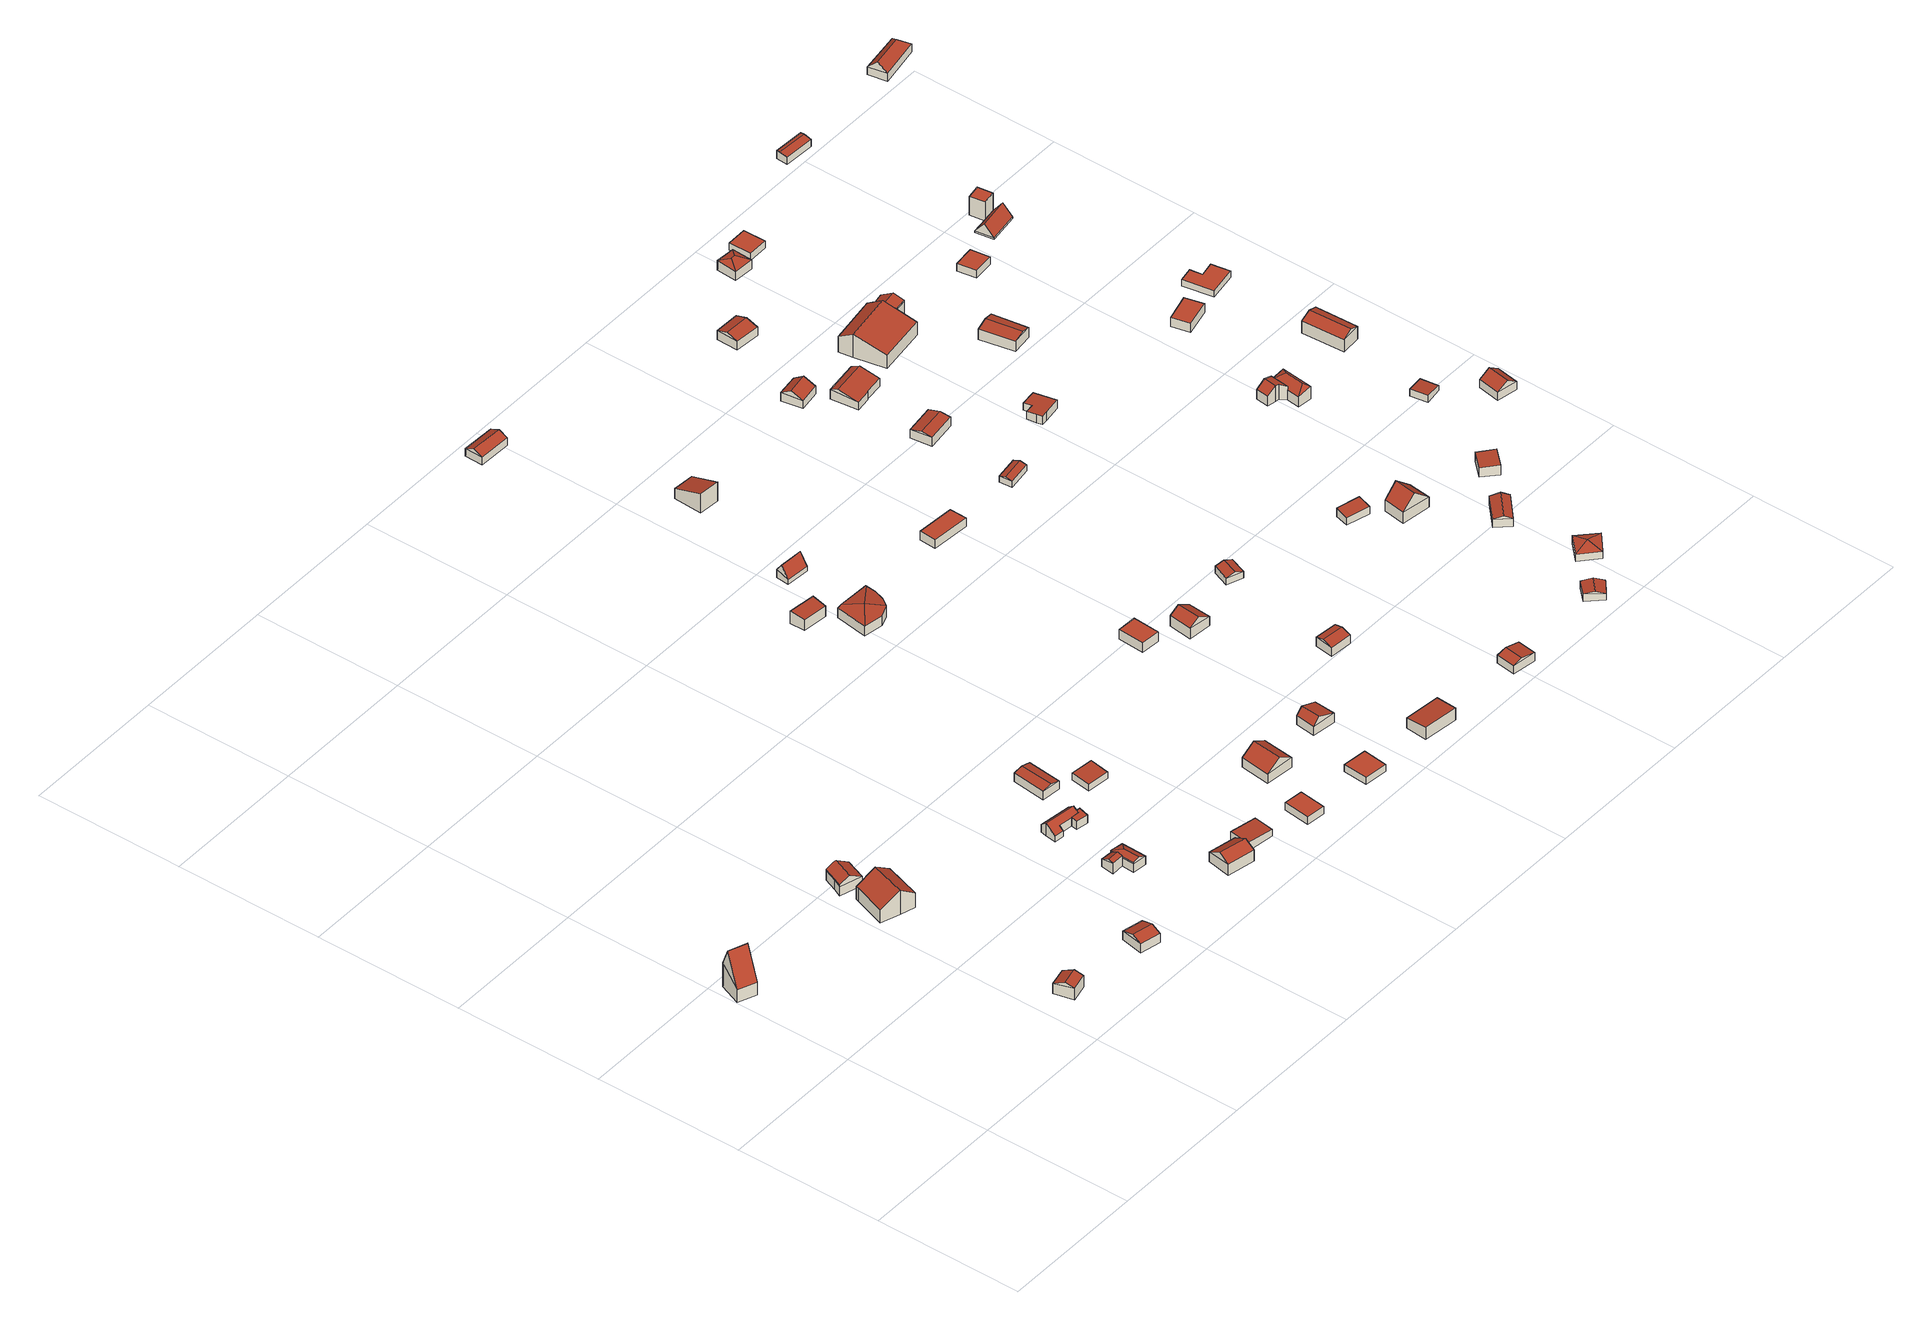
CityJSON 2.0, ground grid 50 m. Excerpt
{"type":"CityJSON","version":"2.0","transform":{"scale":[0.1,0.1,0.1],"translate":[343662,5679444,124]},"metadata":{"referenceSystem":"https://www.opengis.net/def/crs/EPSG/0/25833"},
"CityObjects":{
"building1":{"type":"Building","attributes":{"Dachtyp_tdc":"tdcGableRoof","Gemeindeschluessel":14729160,"Dachneigung":62.66,"QualitaetDacherkennung":3,"Geometrietyp2DReferenz":"3000","function":"31001_9998","roofType":"3100","measuredHeight":15.2},"geometry":[{"type":"MultiSurface","lod":"2","boundaries":[[[0,1,2,3]],[[1,4,5,2]],[[4,6,7,5]],[[6,0,3,7]],[[4,1,8]],[[0,6,9]],[[1,0,9,8]],[[6,4,8,9]],[[3,2,5,7]]],"semantics":{"surfaces":[{"type":"WallSurface"},{"type":"RoofSurface"},{"type":"GroundSurface"}],"values":[0,0,0,0,0,0,1,1,2]}}]},
"building2":{"type":"Building","attributes":{"Dachtyp_tdc":"tdcGableRoof","Gemeindeschluessel":14729160,"Dachneigung":24.16,"QualitaetDacherkennung":79,"Geometrietyp2DReferenz":"3000","function":"31001_9998","roofType":"3100","measuredHeight":5.44},"geometry":[{"type":"MultiSurface","lod":"2","boundaries":[[[10,11,12,13]],[[11,14,15,12]],[[14,16,17,15]],[[16,10,13,17]],[[14,11,18]],[[10,16,19]],[[11,10,19,18]],[[16,14,18,19]],[[13,12,15,17]]],"semantics":{"surfaces":[{"type":"WallSurface"},{"type":"RoofSurface"},{"type":"GroundSurface"}],"values":[0,0,0,0,0,0,1,1,2]}}]},
"building3":{"type":"Building","attributes":{"Dachtyp_tdc":"tdcGableRoof","Gemeindeschluessel":14729160,"Dachneigung":32.09,"QualitaetDacherkennung":82,"Geometrietyp2DReferenz":"3000","function":"31001_9998","roofType":"3100","measuredHeight":8.75},"geometry":[{"type":"MultiSurface","lod":"2","boundaries":[[[20,21,22,23]],[[24,25,26,27,28,29,30]],[[20,31,25,24]],[[31,32,26,25]],[[32,33,27,26]],[[33,23,28,27]],[[23,22,29,28]],[[22,21,30,29]],[[21,20,24,30]],[[23,33,32,31,20]]],"semantics":{"surfaces":[{"type":"RoofSurface"},{"type":"GroundSurface"},{"type":"WallSurface"}],"values":[0,1,2,2,2,2,2,2,2,0]}}]},
"building4":{"type":"Building","attributes":{"Dachtyp_tdc":"tdcGableRoof","Gemeindeschluessel":14729160,"Dachneigung":30.5,"QualitaetDacherkennung":85,"Geometrietyp2DReferenz":"3000","function":"31001_9998","roofType":"3100","measuredHeight":5.86},"geometry":[{"type":"MultiSurface","lod":"2","boundaries":[[[34,35,36,37]],[[35,38,39,36]],[[38,40,41,39]],[[40,42,43,41]],[[42,44,45,43]],[[44,34,37,45]],[[46,47,48,49,50,51]],[[38,52,51,50]],[[35,52,38]],[[34,46,51,52,35]],[[40,49,48,42]],[[38,50,49,40]],[[42,48,47,44]],[[44,47,46,34]],[[37,36,39,41,43,45]]],"semantics":{"surfaces":[{"type":"WallSurface"},{"type":"RoofSurface"},{"type":"GroundSurface"}],"values":[0,0,0,0,0,0,1,1,0,0,0,0,0,0,2]}}]},
"building5":{"type":"Building","attributes":{"Dachtyp_tdc":"tdcGableRoof","Gemeindeschluessel":14729160,"Dachneigung":19.89,"QualitaetDacherkennung":90,"Geometrietyp2DReferenz":"3000","function":"31001_9998","roofType":"3100","measuredHeight":4.57},"geometry":[{"type":"MultiSurface","lod":"2","boundaries":[[[53,54,55,56]],[[54,57,58,55]],[[57,59,60,58]],[[59,53,56,60]],[[57,54,61]],[[53,59,62]],[[54,53,62,61]],[[59,57,61,62]],[[56,55,58,60]]],"semantics":{"surfaces":[{"type":"WallSurface"},{"type":"RoofSurface"},{"type":"GroundSurface"}],"values":[0,0,0,0,0,0,1,1,2]}}]},
"building6":{"type":"Building","attributes":{"Gemeindeschluessel":14729160,"Geometrietyp2DReferenz":"3000","function":"31001_9998","roofType":"9999"},"children":["building6-1","building6-2"]},
"building6-1":{"type":"BuildingPart","attributes":{"Dachtyp_tdc":"tdcGableRoof","Dachneigung":29.5,"QualitaetDacherkennung":91,"Geometrietyp2DReferenz":"3000","roofType":"3100","measuredHeight":4.24},"parents":["building6"],"geometry":[{"type":"MultiSurface","lod":"2","boundaries":[[[63,64,65,66,67,68]],[[64,69,70,65]],[[69,71,72,70]],[[69,64,73]],[[64,63,74,73]],[[71,69,73,74,75,76]],[[66,65,70,72]],[[68,77,63]],[[66,72,71,78,67]],[[67,78,77,68]],[[74,63,77,75]],[[76,78,71]],[[75,77,78,76]]],"semantics":{"surfaces":[{"type":"WallSurface"},{"type":"RoofSurface"},{"type":"GroundSurface"},{"type":"ClosureSurface"}],"values":[0,0,0,0,1,1,2,0,3,3,0,0,3]}}]},
"building6-2":{"type":"BuildingPart","attributes":{"Dachtyp_tdc":"tdcHipAndGableRoof","Dachneigung":25.73,"QualitaetDacherkennung":79,"Geometrietyp2DReferenz":"3000","roofType":"5000","measuredHeight":4.29},"parents":["building6"],"geometry":[{"type":"MultiSurface","lod":"2","boundaries":[[[79,80,81,72,71]],[[80,82,83,81]],[[82,84,85,83]],[[84,67,66,85]],[[80,86,87]],[[68,88,89,87,86,75,77]],[[80,87,89,82]],[[84,88,68,67]],[[82,89,88,84]],[[79,86,80]],[[66,72,81,83,85]],[[71,78,76,79]],[[72,66,67,78,71]],[[86,79,76,75]],[[67,68,77,78]],[[75,76,78,77]]],"semantics":{"surfaces":[{"type":"WallSurface"},{"type":"RoofSurface"},{"type":"GroundSurface"},{"type":"ClosureSurface"}],"values":[0,0,0,0,1,1,1,0,0,0,2,0,3,0,3,3]}}]},
"building7":{"type":"Building","attributes":{"Gemeindeschluessel":14729160,"Geometrietyp2DReferenz":"3000","function":"31001_9998","roofType":"9999"},"children":["building7-1","building7-2"]},
"building7-1":{"type":"BuildingPart","attributes":{"Dachtyp_tdc":"tdcPolyFlatRoof","Dachneigung":12.38,"QualitaetDacherkennung":80,"Geometrietyp2DReferenz":"3000","roofType":"2100","measuredHeight":3.53},"parents":["building7"],"geometry":[{"type":"MultiSurface","lod":"2","boundaries":[[[90,91,92,93]],[[91,94,95,92]],[[94,96,97,95]],[[96,98,99,100,97]],[[98,96,94,91,90,101,102]],[[103,93,92,95,97,100]],[[101,104,102]],[[93,103,104,101,90]],[[104,99,98,102]],[[104,103,100,99]]],"semantics":{"surfaces":[{"type":"WallSurface"},{"type":"RoofSurface"},{"type":"GroundSurface"},{"type":"ClosureSurface"}],"values":[0,0,0,0,1,2,0,3,0,3]}}]},
"building7-2":{"type":"BuildingPart","attributes":{"Dachtyp_tdc":"tdcGableRoof","Dachneigung":35.13,"QualitaetDacherkennung":81,"Geometrietyp2DReferenz":"3000","roofType":"3100","measuredHeight":4.53},"parents":["building7"],"geometry":[{"type":"MultiSurface","lod":"2","boundaries":[[[99,105,106,100]],[[105,107,108,106]],[[107,109,110,108]],[[109,111,112,110]],[[111,113,114,112]],[[113,115,116,114]],[[115,117,118,116]],[[117,119,90,93,118]],[[117,115,113,111]],[[111,109,107,105,99,104,101,119,117]],[[100,106,108,110,112,114,116,118,93,103]],[[101,90,119]],[[104,103,93,90,101]],[[99,100,103,104]]],"semantics":{"surfaces":[{"type":"WallSurface"},{"type":"RoofSurface"},{"type":"GroundSurface"},{"type":"ClosureSurface"}],"values":[0,0,0,0,0,0,0,0,1,1,2,0,3,3]}}]},
"building8":{"type":"Building","attributes":{"Dachtyp_tdc":"tdcGableRoof","Gemeindeschluessel":14729160,"Dachneigung":29.17,"QualitaetDacherkennung":87,"Geometrietyp2DReferenz":"3000","function":"31001_9998","roofType":"3100","measuredHeight":6},"geometry":[{"type":"MultiSurface","lod":"2","boundaries":[[[120,121,122,123]],[[121,124,125,122]],[[124,126,127,125]],[[126,120,123,127]],[[124,121,128]],[[120,126,129]],[[121,120,129,128]],[[126,124,128,129]],[[123,122,125,127]]],"semantics":{"surfaces":[{"type":"WallSurface"},{"type":"RoofSurface"},{"type":"GroundSurface"}],"values":[0,0,0,0,0,0,1,1,2]}}]},
"building9":{"type":"Building","attributes":{"Dachtyp_tdc":"tdcGableRoof","Gemeindeschluessel":14729160,"Dachneigung":14.56,"QualitaetDacherkennung":91,"Geometrietyp2DReferenz":"3000","function":"31001_9998","roofType":"3100","measuredHeight":3.86},"geometry":[{"type":"MultiSurface","lod":"2","boundaries":[[[130,131,132,133]],[[131,134,135,132]],[[134,136,137,135]],[[136,130,133,137]],[[134,131,138]],[[130,136,139]],[[131,130,139,138]],[[136,134,138,139]],[[133,132,135,137]]],"semantics":{"surfaces":[{"type":"WallSurface"},{"type":"RoofSurface"},{"type":"GroundSurface"}],"values":[0,0,0,0,0,0,1,1,2]}}]},
"building10":{"type":"Building","attributes":{"Dachtyp_tdc":"tdcPolyFlatRoof","Gemeindeschluessel":14729160,"Dachneigung":3.66,"QualitaetDacherkennung":60,"Geometrietyp2DReferenz":"3000","function":"31001_9998","roofType":"2100","measuredHeight":3.05},"geometry":[{"type":"MultiSurface","lod":"2","boundaries":[[[140,141,142,143]],[[141,144,145,142]],[[144,146,147,145]],[[146,140,143,147]],[[146,144,141,140]],[[143,142,145,147]]],"semantics":{"surfaces":[{"type":"WallSurface"},{"type":"RoofSurface"},{"type":"GroundSurface"}],"values":[0,0,0,0,1,2]}}]},
"building11":{"type":"Building","attributes":{"Dachtyp_tdc":"tdcPolyFlatRoof","Gemeindeschluessel":14729160,"Dachneigung":3.18,"QualitaetDacherkennung":85,"Geometrietyp2DReferenz":"3000","function":"31001_9998","roofType":"2100","measuredHeight":2.7},"geometry":[{"type":"MultiSurface","lod":"2","boundaries":[[[148,149,150,151]],[[149,152,153,150]],[[152,154,155,153]],[[154,148,151,155]],[[154,152,149,148]],[[151,150,153,155]]],"semantics":{"surfaces":[{"type":"WallSurface"},{"type":"RoofSurface"},{"type":"GroundSurface"}],"values":[0,0,0,0,1,2]}}]},
"building12":{"type":"Building","attributes":{"Dachtyp_tdc":"tdcPolyFlatRoof","Gemeindeschluessel":14729160,"Dachneigung":0,"QualitaetDacherkennung":67,"Geometrietyp2DReferenz":"3000","function":"31001_9998","roofType":"1000","measuredHeight":2.75},"geometry":[{"type":"MultiSurface","lod":"2","boundaries":[[[156,157,158,159]],[[157,160,161,158]],[[160,162,163,161]],[[162,156,159,163]],[[162,160,157,156]],[[159,158,161,163]]],"semantics":{"surfaces":[{"type":"WallSurface"},{"type":"RoofSurface"},{"type":"GroundSurface"}],"values":[0,0,0,0,1,2]}}]},
"building13":{"type":"Building","attributes":{"Dachtyp_tdc":"tdcPolyFlatRoof","Gemeindeschluessel":14729160,"Dachneigung":5.85,"QualitaetDacherkennung":51,"Geometrietyp2DReferenz":"3000","function":"31001_9998","roofType":"2100","measuredHeight":4.53},"geometry":[{"type":"MultiSurface","lod":"2","boundaries":[[[164,165,166,167]],[[165,168,169,166]],[[168,170,171,169]],[[170,164,167,171]],[[170,168,165,164]],[[167,166,169,171]]],"semantics":{"surfaces":[{"type":"WallSurface"},{"type":"RoofSurface"},{"type":"GroundSurface"}],"values":[0,0,0,0,1,2]}}]},
"building14":{"type":"Building","attributes":{"Dachtyp_tdc":"tdcGableRoof","Gemeindeschluessel":14729160,"Dachneigung":31.72,"QualitaetDacherkennung":86,"Geometrietyp2DReferenz":"3000","function":"31001_9998","roofType":"3100","measuredHeight":6.47},"geometry":[{"type":"MultiSurface","lod":"2","boundaries":[[[172,173,174,175]],[[173,176,177,174]],[[176,178,179,177]],[[178,172,175,179]],[[176,173,180]],[[172,178,181]],[[173,172,181,180]],[[178,176,180,181]],[[175,174,177,179]]],"semantics":{"surfaces":[{"type":"WallSurface"},{"type":"RoofSurface"},{"type":"GroundSurface"}],"values":[0,0,0,0,0,0,1,1,2]}}]},
"building15":{"type":"Building","attributes":{"Dachtyp_tdc":"tdcFreeFormRoof","Gemeindeschluessel":14729160,"Dachneigung":10.01,"QualitaetDacherkennung":70,"Geometrietyp2DReferenz":"3000","function":"31001_9998","roofType":"5000","measuredHeight":4.6},"geometry":[{"type":"MultiSurface","lod":"2","boundaries":[[[182,183,184,185]],[[183,186,187,184]],[[186,188,189,187]],[[188,190,191,189]],[[190,192,193,191]],[[192,194,195,193]],[[194,182,185,195]],[[196,197,188,186]],[[196,198,190,197]],[[194,192,198,196,199]],[[182,199,196,186,183]],[[190,188,197]],[[192,190,198]],[[182,194,199]],[[185,184,187,189,191,193,195]]],"semantics":{"surfaces":[{"type":"WallSurface"},{"type":"RoofSurface"},{"type":"GroundSurface"}],"values":[0,0,0,0,0,0,0,1,1,1,1,0,0,0,2]}}]},
"building16":{"type":"Building","attributes":{"Dachtyp_tdc":"tdcPolyFlatRoof","Gemeindeschluessel":14729160,"Dachneigung":0,"QualitaetDacherkennung":69,"Geometrietyp2DReferenz":"3000","function":"31001_9998","roofType":"1000","measuredHeight":2.57},"geometry":[{"type":"MultiSurface","lod":"2","boundaries":[[[200,201,202,203]],[[201,204,205,202]],[[204,206,207,205]],[[206,200,203,207]],[[206,204,201,200]],[[203,202,205,207]]],"semantics":{"surfaces":[{"type":"WallSurface"},{"type":"RoofSurface"},{"type":"GroundSurface"}],"values":[0,0,0,0,1,2]}}]},
"building17":{"type":"Building","attributes":{"Dachtyp_tdc":"tdcGableRoof","Gemeindeschluessel":14729160,"Dachneigung":58.12,"QualitaetDacherkennung":30,"Geometrietyp2DReferenz":"3000","function":"31001_9998","roofType":"3100","measuredHeight":5.69},"geometry":[{"type":"MultiSurface","lod":"2","boundaries":[[[208,209,210,211]],[[209,212,213,210]],[[212,214,215,213]],[[214,208,211,215]],[[212,209,216]],[[208,214,217]],[[209,208,217,216]],[[214,212,216,217]],[[211,210,213,215]]],"semantics":{"surfaces":[{"type":"WallSurface"},{"type":"RoofSurface"},{"type":"GroundSurface"}],"values":[0,0,0,0,0,0,1,1,2]}}]},
"building18":{"type":"Building","attributes":{"Dachtyp_tdc":"tdcGableRoof","Gemeindeschluessel":14729160,"Dachneigung":20.14,"QualitaetDacherkennung":7,"Geometrietyp2DReferenz":"3000","function":"31001_9998","roofType":"3100","measuredHeight":5.69},"geometry":[{"type":"MultiSurface","lod":"2","boundaries":[[[218,219,220,221]],[[219,222,223,220]],[[222,224,225,223]],[[224,218,221,225]],[[222,219,226]],[[218,224,227]],[[219,218,227,226]],[[224,222,226,227]],[[221,220,223,225]]],"semantics":{"surfaces":[{"type":"WallSurface"},{"type":"RoofSurface"},{"type":"GroundSurface"}],"values":[0,0,0,0,0,0,1,1,2]}}]},
"building19":{"type":"Building","attributes":{"Dachtyp_tdc":"tdcGableRoof","Gemeindeschluessel":14729160,"Dachneigung":26.06,"QualitaetDacherkennung":87,"Geometrietyp2DReferenz":"3000","function":"31001_9998","roofType":"3100","measuredHeight":4.3},"geometry":[{"type":"MultiSurface","lod":"2","boundaries":[[[228,229,230,231]],[[229,232,233,230]],[[232,234,235,233]],[[234,228,231,235]],[[232,229,236]],[[228,234,237]],[[229,228,237,236]],[[234,232,236,237]],[[231,230,233,235]]],"semantics":{"surfaces":[{"type":"WallSurface"},{"type":"RoofSurface"},{"type":"GroundSurface"}],"values":[0,0,0,0,0,0,1,1,2]}}]},
"building20":{"type":"Building","attributes":{"Dachtyp_tdc":"tdcPolyFlatRoof","Gemeindeschluessel":14729160,"Dachneigung":18.49,"QualitaetDacherkennung":59,"Geometrietyp2DReferenz":"3000","function":"31001_9998","roofType":"2100","measuredHeight":6.9},"geometry":[{"type":"MultiSurface","lod":"2","boundaries":[[[238,239,240,241]],[[239,242,243,240]],[[242,244,245,243]],[[244,238,241,245]],[[244,242,239,238]],[[241,240,243,245]]],"semantics":{"surfaces":[{"type":"WallSurface"},{"type":"RoofSurface"},{"type":"GroundSurface"}],"values":[0,0,0,0,1,2]}}]},
"building21":{"type":"Building","attributes":{"Dachtyp_tdc":"tdcPolyFlatRoof","Gemeindeschluessel":14729160,"Dachneigung":0,"QualitaetDacherkennung":76,"Geometrietyp2DReferenz":"3000","function":"31001_9998","roofType":"1000","measuredHeight":3.58},"geometry":[{"type":"MultiSurface","lod":"2","boundaries":[[[246,247,248,249]],[[247,250,251,248]],[[250,252,253,251]],[[252,246,249,253]],[[252,250,247,246]],[[249,248,251,253]]],"semantics":{"surfaces":[{"type":"WallSurface"},{"type":"RoofSurface"},{"type":"GroundSurface"}],"values":[0,0,0,0,1,2]}}]},
"building22":{"type":"Building","attributes":{"Dachtyp_tdc":"tdcPolyFlatRoof","Gemeindeschluessel":14729160,"Dachneigung":5.06,"QualitaetDacherkennung":74,"Geometrietyp2DReferenz":"3000","function":"31001_9998","roofType":"2100","measuredHeight":4.39},"geometry":[{"type":"MultiSurface","lod":"2","boundaries":[[[254,255,256,257]],[[255,258,259,256]],[[258,260,261,259]],[[260,254,257,261]],[[260,258,255,254]],[[257,256,259,261]]],"semantics":{"surfaces":[{"type":"WallSurface"},{"type":"RoofSurface"},{"type":"GroundSurface"}],"values":[0,0,0,0,1,2]}}]},
"building23":{"type":"Building","attributes":{"Dachtyp_tdc":"tdcGableRoof","Gemeindeschluessel":14729160,"Dachneigung":29.9,"QualitaetDacherkennung":88,"Geometrietyp2DReferenz":"3000","function":"31001_9998","roofType":"3100","measuredHeight":5.87},"geometry":[{"type":"MultiSurface","lod":"2","boundaries":[[[262,263,264,265]],[[263,266,267,264]],[[266,268,269,267]],[[268,262,265,269]],[[266,263,270]],[[262,268,271]],[[263,262,271,270]],[[268,266,270,271]],[[265,264,267,269]]],"semantics":{"surfaces":[{"type":"WallSurface"},{"type":"RoofSurface"},{"type":"GroundSurface"}],"values":[0,0,0,0,0,0,1,1,2]}}]},
"building24":{"type":"Building","attributes":{"Dachtyp_tdc":"tdcPolyFlatRoof","Gemeindeschluessel":14729160,"Dachneigung":0,"QualitaetDacherkennung":52,"Geometrietyp2DReferenz":"3000","function":"31001_9998","roofType":"1000","measuredHeight":3.18},"geometry":[{"type":"MultiSurface","lod":"2","boundaries":[[[272,273,274,275]],[[273,276,277,274]],[[276,278,279,277]],[[278,272,275,279]],[[278,276,273,272]],[[275,274,277,279]]],"semantics":{"surfaces":[{"type":"WallSurface"},{"type":"RoofSurface"},{"type":"GroundSurface"}],"values":[0,0,0,0,1,2]}}]},
"building25":{"type":"Building","attributes":{"Dachtyp_tdc":"tdcGableRoof","Gemeindeschluessel":14729160,"Dachneigung":14.23,"QualitaetDacherkennung":83,"Geometrietyp2DReferenz":"3000","function":"31001_9998","roofType":"3100","measuredHeight":4.08},"geometry":[{"type":"MultiSurface","lod":"2","boundaries":[[[280,281,282,283]],[[281,284,285,282]],[[284,286,287,285]],[[286,280,283,287]],[[284,281,288]],[[280,286,289]],[[281,280,289,288]],[[286,284,288,289]],[[283,282,285,287]]],"semantics":{"surfaces":[{"type":"WallSurface"},{"type":"RoofSurface"},{"type":"GroundSurface"}],"values":[0,0,0,0,0,0,1,1,2]}}]},
"building26":{"type":"Building","attributes":{"Dachtyp_tdc":"tdcGableRoof","Gemeindeschluessel":14729160,"Dachneigung":11.12,"QualitaetDacherkennung":11,"Geometrietyp2DReferenz":"3000","function":"31001_9998","roofType":"3100","measuredHeight":3.97},"geometry":[{"type":"MultiSurface","lod":"2","boundaries":[[[290,291,292,293]],[[291,294,295,292]],[[294,296,297,295]],[[296,290,293,297]],[[294,291,298]],[[290,296,299]],[[291,290,299,298]],[[296,294,298,299]],[[293,292,295,297]]],"semantics":{"surfaces":[{"type":"WallSurface"},{"type":"RoofSurface"},{"type":"GroundSurface"}],"values":[0,0,0,0,0,0,1,1,2]}}]},
"building27":{"type":"Building","attributes":{"Dachtyp_tdc":"tdcGableRoof","Gemeindeschluessel":14729160,"Dachneigung":20.35,"QualitaetDacherkennung":88,"Geometrietyp2DReferenz":"3000","function":"31001_9998","roofType":"3100","measuredHeight":3.5},"geometry":[{"type":"MultiSurface","lod":"2","boundaries":[[[300,301,302,303]],[[301,304,305,302]],[[304,306,307,305]],[[306,300,303,307]],[[304,301,308]],[[300,306,309]],[[301,300,309,308]],[[306,304,308,309]],[[303,302,305,307]]],"semantics":{"surfaces":[{"type":"WallSurface"},{"type":"RoofSurface"},{"type":"GroundSurface"}],"values":[0,0,0,0,0,0,1,1,2]}}]},
"building28":{"type":"Building","attributes":{"Dachtyp_tdc":"tdcGableRoof","Gemeindeschluessel":14729160,"Dachneigung":15.66,"QualitaetDacherkennung":83,"Geometrietyp2DReferenz":"3000","function":"31001_9998","roofType":"3100","measuredHeight":2.87},"geometry":[{"type":"MultiSurface","lod":"2","boundaries":[[[310,311,312,313]],[[311,314,315,312]],[[314,316,317,315]],[[316,310,313,317]],[[314,311,318]],[[310,316,319]],[[311,310,319,318]],[[316,314,318,319]],[[313,312,315,317]]],"semantics":{"surfaces":[{"type":"WallSurface"},{"type":"RoofSurface"},{"type":"GroundSurface"}],"values":[0,0,0,0,0,0,1,1,2]}}]},
"building29":{"type":"Building","attributes":{"Dachtyp_tdc":"tdcGableRoof","Gemeindeschluessel":14729160,"Dachneigung":29.94,"QualitaetDacherkennung":90,"Geometrietyp2DReferenz":"3000","function":"31001_9998","roofType":"3100","measuredHeight":5.01},"geometry":[{"type":"MultiSurface","lod":"2","boundaries":[[[320,321,322,323]],[[321,324,325,322]],[[324,326,327,325]],[[326,320,323,327]],[[324,321,328]],[[320,326,329]],[[321,320,329,328]],[[326,324,328,329]],[[323,322,325,327]]],"semantics":{"surfaces":[{"type":"WallSurface"},{"type":"RoofSurface"},{"type":"GroundSurface"}],"values":[0,0,0,0,0,0,1,1,2]}}]},
"building30":{"type":"Building","attributes":{"Dachtyp_tdc":"tdcGableRoof","Gemeindeschluessel":14729160,"Dachneigung":13.03,"QualitaetDacherkennung":85,"Geometrietyp2DReferenz":"3000","function":"31001_9998","roofType":"3100","measuredHeight":3.95},"geometry":[{"type":"MultiSurface","lod":"2","boundaries":[[[330,331,332,333]],[[331,334,335,332]],[[334,336,337,335]],[[336,330,333,337]],[[334,331,338]],[[330,336,339]],[[331,330,339,338]],[[336,334,338,339]],[[333,332,335,337]]],"semantics":{"surfaces":[{"type":"WallSurface"},{"type":"RoofSurface"},{"type":"GroundSurface"}],"values":[0,0,0,0,0,0,1,1,2]}}]},
"building31":{"type":"Building","attributes":{"Dachtyp_tdc":"tdcFreeFormRoof","Gemeindeschluessel":14729160,"Dachneigung":16.24,"QualitaetDacherkennung":90,"Geometrietyp2DReferenz":"3000","function":"31001_9998","roofType":"5000","measuredHeight":4.64},"geometry":[{"type":"MultiSurface","lod":"2","boundaries":[[[340,341,342,343]],[[341,344,345,342]],[[344,346,347,345]],[[346,348,349,347]],[[348,350,351,349]],[[350,340,343,351]],[[350,348,352,353,341,340]],[[353,352,346,344]],[[344,341,353]],[[348,346,352]],[[343,342,345,347,349,351]]],"semantics":{"surfaces":[{"type":"WallSurface"},{"type":"RoofSurface"},{"type":"GroundSurface"}],"values":[0,0,0,0,0,0,1,1,0,0,2]}}]},
"building32":{"type":"Building","attributes":{"Dachtyp_tdc":"tdcGableRoof","Gemeindeschluessel":14729160,"Dachneigung":18.18,"QualitaetDacherkennung":93,"Geometrietyp2DReferenz":"3000","function":"31001_9998","roofType":"3100","measuredHeight":4.37},"geometry":[{"type":"MultiSurface","lod":"2","boundaries":[[[354,355,356,357]],[[355,358,359,356]],[[358,360,361,359]],[[360,354,357,361]],[[358,355,362]],[[354,360,363]],[[355,354,363,362]],[[360,358,362,363]],[[357,356,359,361]]],"semantics":{"surfaces":[{"type":"WallSurface"},{"type":"RoofSurface"},{"type":"GroundSurface"}],"values":[0,0,0,0,0,0,1,1,2]}}]},
"building33":{"type":"Building","attributes":{"Dachtyp_tdc":"tdcFreeFormRoof","Gemeindeschluessel":14729160,"Dachneigung":13.69,"QualitaetDacherkennung":81,"Geometrietyp2DReferenz":"3000","function":"31001_9998","roofType":"5000","measuredHeight":3.44},"geometry":[{"type":"MultiSurface","lod":"2","boundaries":[[[364,365,366,367]],[[365,368,369,366]],[[368,370,371,369]],[[370,372,373,371]],[[372,364,367,373]],[[374,375,370,368]],[[364,372,375,374,365]],[[368,365,374]],[[372,370,375]],[[367,366,369,371,373]]],"semantics":{"surfaces":[{"type":"WallSurface"},{"type":"RoofSurface"},{"type":"GroundSurface"}],"values":[0,0,0,0,0,1,1,0,0,2]}}]},
"building34":{"type":"Building","attributes":{"Dachtyp_tdc":"tdcPolyFlatRoof","Gemeindeschluessel":14729160,"Dachneigung":3.06,"QualitaetDacherkennung":89,"Geometrietyp2DReferenz":"3000","function":"31001_9998","roofType":"2100","measuredHeight":3.13},"geometry":[{"type":"MultiSurface","lod":"2","boundaries":[[[376,377,378,379]],[[377,380,381,378]],[[380,382,383,381]],[[382,384,385,383]],[[384,386,387,385]],[[386,388,389,387]],[[388,390,391,389]],[[390,376,379,391]],[[390,388,386,384,382,380,377,376]],[[379,378,381,383,385,387,389,391]]],"semantics":{"surfaces":[{"type":"WallSurface"},{"type":"RoofSurface"},{"type":"GroundSurface"}],"values":[0,0,0,0,0,0,0,0,1,2]}}]},
"building35":{"type":"Building","attributes":{"Dachtyp_tdc":"tdcPolyFlatRoof","Gemeindeschluessel":14729160,"Dachneigung":5.97,"QualitaetDacherkennung":80,"Geometrietyp2DReferenz":"3000","function":"31001_9998","roofType":"2100","measuredHeight":3.17},"geometry":[{"type":"MultiSurface","lod":"2","boundaries":[[[392,393,394,395]],[[393,396,397,394]],[[396,398,399,397]],[[398,392,395,399]],[[398,396,393,392]],[[395,394,397,399]]],"semantics":{"surfaces":[{"type":"WallSurface"},{"type":"RoofSurface"},{"type":"GroundSurface"}],"values":[0,0,0,0,1,2]}}]},
"building36":{"type":"Building","attributes":{"Gemeindeschluessel":14729160,"Geometrietyp2DReferenz":"3000","function":"31001_9998","roofType":"9999"},"children":["building36-1","building36-2"]},
"building36-1":{"type":"BuildingPart","attributes":{"Dachtyp_tdc":"tdcGableRoof","Dachneigung":29.23,"QualitaetDacherkennung":87,"Geometrietyp2DReferenz":"3000","roofType":"3100","measuredHeight":7.92},"parents":["building36"],"geometry":[{"type":"MultiSurface","lod":"2","boundaries":[[[400,401,402,403]],[[401,404,405,402]],[[404,406,407,405]],[[408,400,403,409]],[[401,410,411,412,413,414]],[[415,416,417,414,413]],[[404,417,416,406]],[[401,414,417,404]],[[406,416,415,418]],[[408,411,410,400]],[[400,410,401]],[[403,402,405,407,419,420,409]],[[419,407,406,418]],[[409,420,421,408]],[[420,419,418,421]],[[421,412,411,408]],[[418,415,413,412,421]]],"semantics":{"surfaces":[{"type":"WallSurface"},{"type":"RoofSurface"},{"type":"GroundSurface"},{"type":"ClosureSurface"}],"values":[0,0,0,0,1,1,0,0,0,0,0,2,3,3,3,3,3]}}]},
"building36-2":{"type":"BuildingPart","attributes":{"Dachtyp_tdc":"tdcGableRoof","Dachneigung":18.44,"QualitaetDacherkennung":57,"Geometrietyp2DReferenz":"3000","roofType":"3100","measuredHeight":8.44},"parents":["building36"],"geometry":[{"type":"MultiSurface","lod":"2","boundaries":[[[422,423,424,425]],[[423,426,427,424]],[[426,428,429,427]],[[428,430,431,429]],[[430,432,403,431]],[[432,433,411,408,409,403]],[[434,422,425,407,406]],[[435,433,432,430,428,426]],[[426,423,422,434,436,435]],[[425,424,427,429,431,403,409,420,419,407]],[[412,411,433,435]],[[420,409,408,421]],[[421,408,411,412]],[[436,415,413,412,435]],[[420,421,418,419]],[[418,421,412,413,415]],[[406,418,415,436,434]],[[406,407,419,418]]],"semantics":{"surfaces":[{"type":"WallSurface"},{"type":"RoofSurface"},{"type":"GroundSurface"},{"type":"ClosureSurface"}],"values":[0,0,0,0,0,0,0,1,1,2,0,3,3,0,3,3,0,3]}}]},
"building37":{"type":"Building","attributes":{"Dachtyp_tdc":"tdcGableRoof","Gemeindeschluessel":14729160,"Dachneigung":41.68,"QualitaetDacherkennung":72,"Geometrietyp2DReferenz":"3000","function":"31001_9998","roofType":"3100","measuredHeight":8.66},"geometry":[{"type":"MultiSurface","lod":"2","boundaries":[[[437,438,439,440]],[[438,441,442,439]],[[441,443,444,442]],[[443,437,440,444]],[[441,438,445]],[[437,443,446]],[[438,437,446,445]],[[443,441,445,446]],[[440,439,442,444]]],"semantics":{"surfaces":[{"type":"WallSurface"},{"type":"RoofSurface"},{"type":"GroundSurface"}],"values":[0,0,0,0,0,0,1,1,2]}}]},
"building38":{"type":"Building","attributes":{"Dachtyp_tdc":"tdcTentRoof","Gemeindeschluessel":14729160,"Dachneigung":16.99,"QualitaetDacherkennung":78,"Geometrietyp2DReferenz":"3000","function":"31001_9998","roofType":"3500","measuredHeight":3.89},"geometry":[{"type":"MultiSurface","lod":"2","boundaries":[[[447,448,449,450]],[[448,451,452,449]],[[451,453,454,452]],[[453,447,450,454]],[[448,447,455]],[[451,448,455]],[[453,451,455]],[[447,453,455]],[[450,449,452,454]]],"semantics":{"surfaces":[{"type":"WallSurface"},{"type":"RoofSurface"},{"type":"GroundSurface"}],"values":[0,0,0,0,1,1,1,1,2]}}]},
"building39":{"type":"Building","attributes":{"Dachtyp_tdc":"tdcHipRoof","Gemeindeschluessel":14729160,"Dachneigung":19.78,"QualitaetDacherkennung":93,"Geometrietyp2DReferenz":"3000","function":"31001_9998","roofType":"3200","measuredHeight":4.56},"geometry":[{"type":"MultiSurface","lod":"2","boundaries":[[[456,457,458,459]],[[457,460,461,458]],[[460,462,463,461]],[[462,456,459,463]],[[460,457,464]],[[456,462,465]],[[457,456,465,464]],[[462,460,464,465]],[[459,458,461,463]]],"semantics":{"surfaces":[{"type":"WallSurface"},{"type":"RoofSurface"},{"type":"GroundSurface"}],"values":[0,0,0,0,1,1,1,1,2]}}]},
"building40":{"type":"Building","attributes":{"Dachtyp_tdc":"tdcGableRoof","Gemeindeschluessel":14729160,"Dachneigung":19.6,"QualitaetDacherkennung":38,"Geometrietyp2DReferenz":"3000","function":"31001_9998","roofType":"3100","measuredHeight":4.27},"geometry":[{"type":"MultiSurface","lod":"2","boundaries":[[[466,467,468,469]],[[467,470,471,468]],[[470,472,473,471]],[[472,466,469,473]],[[470,467,474]],[[466,472,475]],[[467,466,475,474]],[[472,470,474,475]],[[469,468,471,473]]],"semantics":{"surfaces":[{"type":"WallSurface"},{"type":"RoofSurface"},{"type":"GroundSurface"}],"values":[0,0,0,0,0,0,1,1,2]}}]},
"building41":{"type":"Building","attributes":{"Dachtyp_tdc":"tdcGableRoof","Gemeindeschluessel":14729160,"Dachneigung":10.02,"QualitaetDacherkennung":90,"Geometrietyp2DReferenz":"3000","function":"31001_9998","roofType":"3100","measuredHeight":4.48},"geometry":[{"type":"MultiSurface","lod":"2","boundaries":[[[476,477,478,479]],[[477,480,481,478]],[[480,482,483,481]],[[482,476,479,483]],[[480,477,484]],[[476,482,485]],[[477,476,485,484]],[[482,480,484,485]],[[479,478,481,483]]],"semantics":{"surfaces":[{"type":"WallSurface"},{"type":"RoofSurface"},{"type":"GroundSurface"}],"values":[0,0,0,0,0,0,1,1,2]}}]},
"building42":{"type":"Building","attributes":{"Dachtyp_tdc":"tdcPolyFlatRoof","Gemeindeschluessel":14729160,"Dachneigung":0,"QualitaetDacherkennung":87,"Geometrietyp2DReferenz":"3000","function":"31001_9998","roofType":"1000","measuredHeight":2.6},"geometry":[{"type":"MultiSurface","lod":"2","boundaries":[[[486,487,488,489]],[[487,490,491,488]],[[490,492,493,491]],[[492,486,489,493]],[[492,490,487,486]],[[489,488,491,493]]],"semantics":{"surfaces":[{"type":"WallSurface"},{"type":"RoofSurface"},{"type":"GroundSurface"}],"values":[0,0,0,0,1,2]}}]},
"building43":{"type":"Building","attributes":{"Gemeindeschluessel":14729160,"Geometrietyp2DReferenz":"3000","function":"31001_9998","roofType":"9999"},"children":["building43-1","building43-2"]},
"building43-1":{"type":"BuildingPart","attributes":{"Dachtyp_tdc":"tdcHipRoof","Dachneigung":30.68,"QualitaetDacherkennung":66,"Geometrietyp2DReferenz":"3000","roofType":"3200","measuredHeight":5.72},"parents":["building43"],"geometry":[{"type":"MultiSurface","lod":"2","boundaries":[[[494,495,496,497]],[[495,498,499,496]],[[500,494,497,501]],[[498,495,502]],[[494,500,503]],[[495,494,503,502]],[[500,504,498,502,503]],[[497,496,499,505,501]],[[504,505,499,498]],[[500,501,505,504]]],"semantics":{"surfaces":[{"type":"WallSurface"},{"type":"RoofSurface"},{"type":"GroundSurface"},{"type":"ClosureSurface"}],"values":[0,0,0,1,1,1,1,2,0,3]}}]},
"building43-2":{"type":"BuildingPart","attributes":{"Dachtyp_tdc":"tdcGableRoof","Dachneigung":36.55,"QualitaetDacherkennung":39,"Geometrietyp2DReferenz":"3000","roofType":"3100","measuredHeight":5.73},"parents":["building43"],"geometry":[{"type":"MultiSurface","lod":"2","boundaries":[[[506,507,508,509]],[[507,510,511,508]],[[510,512,513,511]],[[512,514,515,513]],[[514,516,500,501,515]],[[517,506,509,505,504]],[[514,512,510,507]],[[507,506,517,516,514]],[[509,508,511,513,515,501,505]],[[504,500,516,517]],[[505,501,500,504]]],"semantics":{"surfaces":[{"type":"WallSurface"},{"type":"RoofSurface"},{"type":"GroundSurface"},{"type":"ClosureSurface"}],"values":[0,0,0,0,0,0,1,1,2,0,3]}}]},
"building44":{"type":"Building","attributes":{"Dachtyp_tdc":"tdcPolyFlatRoof","Gemeindeschluessel":14729160,"Dachneigung":4.36,"QualitaetDacherkennung":71,"Geometrietyp2DReferenz":"3000","function":"31001_9998","roofType":"2100","measuredHeight":3.82},"geometry":[{"type":"MultiSurface","lod":"2","boundaries":[[[518,519,520,521]],[[519,522,523,520]],[[522,524,525,523]],[[524,518,521,525]],[[524,522,519,518]],[[521,520,523,525]]],"semantics":{"surfaces":[{"type":"WallSurface"},{"type":"RoofSurface"},{"type":"GroundSurface"}],"values":[0,0,0,0,1,2]}}]},
"building45":{"type":"Building","attributes":{"Dachtyp_tdc":"tdcPolyFlatRoof","Gemeindeschluessel":14729160,"Dachneigung":0,"QualitaetDacherkennung":84,"Geometrietyp2DReferenz":"3000","function":"31001_9998","roofType":"1000","measuredHeight":2.79},"geometry":[{"type":"MultiSurface","lod":"2","boundaries":[[[526,527,528,529]],[[527,530,531,528]],[[530,532,533,531]],[[532,526,529,533]],[[532,530,527,526]],[[529,528,531,533]]],"semantics":{"surfaces":[{"type":"WallSurface"},{"type":"RoofSurface"},{"type":"GroundSurface"}],"values":[0,0,0,0,1,2]}}]},
"building46":{"type":"Building","attributes":{"Dachtyp_tdc":"tdcPolyFlatRoof","Gemeindeschluessel":14729160,"Dachneigung":0,"QualitaetDacherkennung":58,"Geometrietyp2DReferenz":"3000","function":"31001_9998","roofType":"1000","measuredHeight":3.35},"geometry":[{"type":"MultiSurface","lod":"2","boundaries":[[[534,535,536,537]],[[535,538,539,536]],[[538,540,541,539]],[[540,534,537,541]],[[540,538,535,534]],[[537,536,539,541]]],"semantics":{"surfaces":[{"type":"WallSurface"},{"type":"RoofSurface"},{"type":"GroundSurface"}],"values":[0,0,0,0,1,2]}}]},
"building47":{"type":"Building","attributes":{"Dachtyp_tdc":"tdcPolyFlatRoof","Gemeindeschluessel":14729160,"Dachneigung":6.01,"QualitaetDacherkennung":77,"Geometrietyp2DReferenz":"3000","function":"31001_9998","roofType":"2100","measuredHeight":2.53},"geometry":[{"type":"MultiSurface","lod":"2","boundaries":[[[542,543,544,545]],[[543,546,547,544]],[[546,548,549,547]],[[548,542,545,549]],[[548,546,543,542]],[[545,544,547,549]]],"semantics":{"surfaces":[{"type":"WallSurface"},{"type":"RoofSurface"},{"type":"GroundSurface"}],"values":[0,0,0,0,1,2]}}]},
"building48":{"type":"Building","attributes":{"Dachtyp_tdc":"tdcGableRoof","Gemeindeschluessel":14729160,"Dachneigung":20.82,"QualitaetDacherkennung":73,"Geometrietyp2DReferenz":"3000","function":"31001_9998","roofType":"3100","measuredHeight":5.87},"geometry":[{"type":"MultiSurface","lod":"2","boundaries":[[[550,551,552,553]],[[551,554,555,552]],[[554,556,557,555]],[[556,550,553,557]],[[554,551,558]],[[550,556,559]],[[551,550,559,558]],[[556,554,558,559]],[[553,552,555,557]]],"semantics":{"surfaces":[{"type":"WallSurface"},{"type":"RoofSurface"},{"type":"GroundSurface"}],"values":[0,0,0,0,0,0,1,1,2]}}]},
"building49":{"type":"Building","attributes":{"Gemeindeschluessel":14729160,"Geometrietyp2DReferenz":"3000","function":"31001_9998","roofType":"9999"},"children":["building49-1","building49-2"]},
"building49-1":{"type":"BuildingPart","attributes":{"Dachtyp_tdc":"tdcFreeFormRoof","Dachneigung":51.53,"QualitaetDacherkennung":13,"Geometrietyp2DReferenz":"3000","roofType":"5000","measuredHeight":4.47},"parents":["building49"],"geometry":[{"type":"MultiSurface","lod":"2","boundaries":[[[560,561,562,563]],[[561,564,565,562]],[[566,567,568,569]],[[567,560,563,568]],[[570,566,564,561,571]],[[560,567,570,571]],[[566,570,567]],[[560,571,561]],[[563,562,565,569,568]],[[569,565,564,566]]],"semantics":{"surfaces":[{"type":"WallSurface"},{"type":"RoofSurface"},{"type":"GroundSurface"},{"type":"ClosureSurface"}],"values":[0,0,0,0,1,1,0,0,2,3]}}]},
"building49-2":{"type":"BuildingPart","attributes":{"Dachtyp_tdc":"tdcPolyFlatRoof","Dachneigung":0,"QualitaetDacherkennung":8,"Geometrietyp2DReferenz":"3000","roofType":"1000","measuredHeight":6.94},"parents":["building49"],"geometry":[{"type":"MultiSurface","lod":"2","boundaries":[[[572,573,574,565,564]],[[573,575,576,574]],[[575,577,566,569,576]],[[577,575,573,572]],[[565,574,576,569]],[[564,566,577,572]],[[564,565,569,566]]],"semantics":{"surfaces":[{"type":"WallSurface"},{"type":"RoofSurface"},{"type":"GroundSurface"},{"type":"ClosureSurface"}],"values":[0,0,0,1,2,0,3]}}]},
"building50":{"type":"Building","attributes":{"Dachtyp_tdc":"tdcGableRoof","Gemeindeschluessel":14729160,"Dachneigung":14.03,"QualitaetDacherkennung":82,"Geometrietyp2DReferenz":"3000","function":"31001_9998","roofType":"3100","measuredHeight":3.22},"geometry":[{"type":"MultiSurface","lod":"2","boundaries":[[[578,579,580,581]],[[579,582,583,580]],[[582,584,585,583]],[[584,578,581,585]],[[582,579,586]],[[578,584,587]],[[579,578,587,586]],[[584,582,586,587]],[[581,580,583,585]]],"semantics":{"surfaces":[{"type":"WallSurface"},{"type":"RoofSurface"},{"type":"GroundSurface"}],"values":[0,0,0,0,0,0,1,1,2]}}]},
"building51":{"type":"Building","attributes":{"Dachtyp_tdc":"tdcGableRoof","Gemeindeschluessel":14729160,"Dachneigung":32.81,"QualitaetDacherkennung":88,"Geometrietyp2DReferenz":"3000","function":"31001_9998","roofType":"3100","measuredHeight":5.2},"geometry":[{"type":"MultiSurface","lod":"2","boundaries":[[[588,589,590,591]],[[589,592,593,590]],[[592,594,595,593]],[[594,588,591,595]],[[592,589,596]],[[588,594,597]],[[589,588,597,596]],[[594,592,596,597]],[[591,590,593,595]]],"semantics":{"surfaces":[{"type":"WallSurface"},{"type":"RoofSurface"},{"type":"GroundSurface"}],"values":[0,0,0,0,0,0,1,1,2]}}]},
"building52":{"type":"Building","attributes":{"Dachtyp_tdc":"tdcPolyFlatRoof","Gemeindeschluessel":14729160,"Dachneigung":0,"QualitaetDacherkennung":71,"Geometrietyp2DReferenz":"3000","function":"31001_9998","roofType":"1000","measuredHeight":2.31},"geometry":[{"type":"MultiSurface","lod":"2","boundaries":[[[598,599,600,601]],[[599,602,603,600]],[[602,604,605,603]],[[604,606,607,605]],[[606,608,609,607]],[[608,598,601,609]],[[608,606,604,602,599,598]],[[601,600,603,605,607,609]]],"semantics":{"surfaces":[{"type":"WallSurface"},{"type":"RoofSurface"},{"type":"GroundSurface"}],"values":[0,0,0,0,0,0,1,2]}}]},
"building53":{"type":"Building","attributes":{"Dachtyp_tdc":"tdcFreeFormRoof","Gemeindeschluessel":14729160,"Dachneigung":42.78,"QualitaetDacherkennung":11,"Geometrietyp2DReferenz":"3000","function":"31001_9998","roofType":"5000","measuredHeight":5.86},"geometry":[{"type":"MultiSurface","lod":"2","boundaries":[[[610,611,612,613]],[[611,614,615,612]],[[614,616,617,615]],[[616,610,613,617]],[[618,619,616,614]],[[618,614,611]],[[619,618,611,610]],[[619,610,616]],[[613,612,615,617]]],"semantics":{"surfaces":[{"type":"WallSurface"},{"type":"RoofSurface"},{"type":"GroundSurface"}],"values":[0,0,0,0,1,1,1,0,2]}}]}
},
"vertices":[
[34,972,95],[95,948,95],[95,948,7],[34,972,7],[65,873,54],[65,873,7],[4,897,54],[4,897,7],[85,923,159],[24,947,159],
[638,155,71],[578,140,71],[578,140,30],[638,155,30],[562,206,67],[562,206,30],[623,220,67],[623,220,30],[571,169,84],[631,183,84],
[553,745,133],[603,729,100],[640,850,101],[592,864,133],[553,745,45],[490,766,45],[526,872,45],[530,883,45],[592,864,45],[640,850,45],[603,729,45],[490,766,91],[526,872,92],[530,883,92],
[554,983,91],[600,965,91],[600,965,58],[554,983,58],[575,897,91],[575,897,58],[501,919,91],[501,919,58],[513,947,91],[513,947,58],[531,991,91],[531,991,58],[554,983,113],[531,991,98],[513,947,97],[501,919,97],[533,909,117],[561,980,117],[600,965,92],
[918,101,68],[848,115,68],[848,115,35],[918,101,35],[863,191,66],[863,191,35],[933,176,66],[933,176,35],[855,150,81],[925,135,81],
[1092,372,96],[1050,372,96],[1050,372,58],[1092,372,58],[1092,372,89],[1092,372,94],[1055,417,85],[1055,417,58],[1093,414,86],[1093,414,58],[1052,390,101],[1092,389,101],[1093,401,94],[1093,410,89],[1092,383,94],[1093,405,89],
[1093,414,89],[1140,410,89],[1140,410,58],[1138,325,89],[1138,325,58],[1091,330,89],[1091,330,58],[1093,414,94],[1113,384,101],[1091,330,94],[1112,328,101],
[1158,589,106],[1172,587,106],[1172,587,71],[1158,589,71],[1168,556,100],[1168,556,71],[1126,562,100],[1126,562,71],[1129,582,104],[1129,582,102],[1129,582,71],[1157,583,105],[1157,579,104],[1157,579,71],[1157,579,102],
[1081,588,102],[1081,588,71],[1079,573,91],[1079,573,71],[1047,577,91],[1047,577,71],[1052,613,116],[1052,613,71],[1056,633,99],[1056,633,71],[1162,619,100],[1162,619,71],[1159,599,116],[1159,599,71],[1158,589,109],
[1262,195,89],[1356,176,89],[1356,176,54],[1262,195,54],[1342,97,95],[1342,97,54],[1248,115,94],[1248,115,54],[1348,132,115],[1254,151,115],
[1160,708,112],[1173,822,112],[1173,822,81],[1160,708,81],[1237,817,111],[1237,817,81],[1225,702,111],[1225,702,81],[1204,819,120],[1192,705,120],
[1456,121,82],[1361,134,88],[1361,134,57],[1456,121,57],[1370,203,88],[1370,203,57],[1466,189,82],[1466,189,57],
[1355,689,107],[1347,623,103],[1347,623,80],[1355,689,80],[1271,633,103],[1271,633,80],[1279,698,107],[1279,698,80],
[1620,65,86],[1556,73,86],[1556,73,58],[1620,65,58],[1567,162,86],[1567,162,58],[1631,154,86],[1631,154,58],
[1268,1615,287],[1261,1565,282],[1261,1565,242],[1268,1615,242],[1177,1574,282],[1177,1574,242],[1177,1626,287],[1177,1626,242],
[1615,262,105],[1628,363,105],[1628,363,71],[1615,262,71],[1724,357,107],[1724,357,71],[1712,252,107],[1712,252,71],[1677,360,136],[1665,257,136],
[1391,1449,252],[1355,1436,250],[1355,1436,215],[1391,1449,215],[1288,1446,251],[1288,1446,215],[1304,1555,251],[1304,1555,215],[1431,1555,248],[1431,1555,215],[1429,1520,248],[1429,1520,215],[1416,1481,249],[1416,1481,215],[1356,1501,261],[1319,1555,254],[1431,1552,249],[1394,1453,253],
[1881,123,86],[1871,40,86],[1871,40,61],[1881,123,61],[1792,48,86],[1792,48,61],[1799,132,86],[1799,132,61],
[1395,1736,248],[1316,1741,248],[1316,1741,232],[1395,1736,232],[1319,1785,263],[1319,1785,232],[1398,1780,263],[1398,1780,232],[1318,1766,289],[1397,1761,289],
[1857,286,105],[1866,354,107],[1866,354,73],[1857,286,73],[1942,348,109],[1942,348,73],[1937,276,108],[1937,276,73],[1887,352,129],[1880,284,129],
[1183,2791,273],[1294,2788,273],[1294,2788,246],[1183,2791,246],[1292,2726,274],[1292,2726,246],[1181,2730,274],[1181,2730,246],[1293,2757,289],[1182,2760,289],
[1472,2208,283],[1467,2112,315],[1467,2112,246],[1472,2208,246],[1397,2117,315],[1397,2117,246],[1400,2213,283],[1400,2213,246],
[1886,950,140],[1881,861,140],[1881,861,104],[1886,950,104],[1816,865,140],[1816,865,104],[1821,954,140],[1821,954,104],
[2048,36,106],[2055,109,99],[2055,109,62],[2048,36,62],[2177,96,99],[2177,96,62],[2167,22,106],[2167,22,62],
[1950,801,137],[1959,879,138],[1959,879,99],[1950,801,99],[2035,871,133],[2035,871,99],[2029,793,133],[2029,793,99],[1992,876,158],[1985,798,158],
[1869,1595,215],[1869,1537,215],[1869,1537,183],[1869,1595,183],[1739,1547,215],[1739,1547,183],[1743,1604,215],[1743,1604,183],
[2230,447,112],[2154,454,111],[2154,454,79],[2230,447,79],[2163,516,113],[2163,516,79],[2238,508,113],[2238,508,79],[2159,488,120],[2234,480,120],
[2430,19,86],[2439,85,86],[2439,85,57],[2430,19,57],[2521,73,87],[2521,73,57],[2512,8,87],[2512,8,57],[2470,80,97],[2461,15,97],
[2194,862,126],[2217,920,127],[2217,920,102],[2194,862,102],[2270,900,127],[2270,900,102],[2249,844,126],[2249,844,102],[2244,910,137],[2222,853,137],
[2088,1591,195],[2167,1602,195],[2167,1602,173],[2088,1591,173],[2173,1559,196],[2173,1559,173],[2091,1547,196],[2091,1547,173],[2170,1580,202],[2089,1568,202],
[1931,2250,263],[2004,2260,263],[2004,2260,232],[1931,2250,232],[2016,2191,261],[2016,2191,232],[1945,2179,260],[1945,2179,232],[2010,2228,282],[1937,2216,282],
[2172,1830,231],[2070,1816,231],[2070,1816,198],[2172,1830,198],[2060,1888,229],[2060,1888,198],[2162,1902,229],[2162,1902,198],[2066,1850,238],[2167,1864,238],
[2096,2068,249],[2046,2061,249],[2046,2061,221],[2096,2068,221],[2034,2152,256],[2034,2152,221],[2150,2168,256],[2150,2168,221],[2164,2077,249],[2164,2077,221],[2099,2069,249],[2099,2069,221],[2154,2142,268],[2037,2126,268],
[2097,2462,283],[2012,2468,284],[2012,2468,252],[2097,2462,252],[2014,2541,284],[2014,2541,252],[2099,2539,284],[2099,2539,252],[2013,2505,296],[2098,2502,296],
[2887,49,79],[2845,14,80],[2845,14,55],[2887,49,55],[2801,61,82],[2801,61,55],[2842,104,81],[2842,104,55],[2890,52,79],[2890,52,55],[2824,36,90],[2867,77,90],
[2352,1642,212],[2348,1660,211],[2348,1660,181],[2352,1642,181],[2343,1693,209],[2343,1693,181],[2374,1696,209],[2374,1696,181],[2368,1724,208],[2368,1724,181],[2420,1730,208],[2420,1730,181],[2433,1654,212],[2433,1654,181],[2374,1645,212],[2374,1645,181],
[2617,762,120],[2629,808,125],[2629,808,93],[2617,762,93],[2707,788,125],[2707,788,93],[2695,741,120],[2695,741,93],
[2378,2269,279],[2424,2278,279],[2424,2278,222],[2378,2269,222],[2441,2207,279],[2441,2207,222],[2391,2200,279],[2391,2200,222],[2377,2269,279],[2377,2269,222],[2378,2269,280],[2377,2269,280],[2383,2238,297],[2384,2231,301],[2433,2239,301],[2390,2199,284],[2391,2200,284],[2441,2207,284],[2390,2199,279],[2390,2199,222],[2383,2238,222],[2383,2238,279],
[2403,2130,270],[2236,2107,271],[2236,2107,222],[2403,2130,222],[2216,2213,307],[2216,2213,222],[2208,2260,279],[2208,2260,222],[2374,2287,278],[2374,2287,222],[2378,2269,289],[2377,2269,289],[2391,2200,294],[2383,2238,307],[2390,2199,294],
[2840,713,119],[2831,636,119],[2831,636,82],[2840,713,82],[2731,650,123],[2731,650,82],[2741,723,123],[2741,723,82],[2776,644,168],[2785,719,168],
[2977,239,87],[3036,181,88],[3036,181,59],[2977,239,59],[2978,130,85],[2978,130,59],[2921,183,84],[2921,183,59],[2981,186,98],
[2227,2707,313],[2293,2703,313],[2293,2703,278],[2227,2707,278],[2291,2634,310],[2291,2634,278],[2223,2638,310],[2223,2638,278],[2265,2675,323],[2250,2675,323],
[2886,452,97],[2961,522,97],[2961,522,66],[2886,452,66],[3001,479,97],[3001,479,66],[2925,409,97],[2925,409,66],[2983,498,108],[2907,429,108],
[2537,1884,237],[2515,2000,237],[2515,2000,200],[2537,1884,200],[2591,2013,236],[2591,2013,200],[2608,1892,237],[2608,1892,200],[2558,2008,244],[2578,1889,244],
[2386,2660,304],[2318,2659,304],[2318,2659,278],[2386,2660,278],[2316,2735,304],[2316,2735,278],[2385,2736,304],[2385,2736,278],
[2928,1233,216],[2916,1125,216],[2916,1125,169],[2928,1233,169],[2868,1130,206],[2868,1130,169],[2880,1238,206],[2880,1238,169],[2902,1143,226],[2909,1208,226],[2873,1174,206],[2873,1174,169],
[2859,1196,223],[2847,1197,226],[2847,1197,169],[2859,1196,169],[2817,1201,204],[2817,1201,169],[2822,1245,204],[2822,1245,169],[2852,1241,226],[2852,1241,169],[2880,1238,218],[2873,1174,218],
[3079,574,105],[3035,616,101],[3035,616,67],[3079,574,67],[3082,667,101],[3082,667,67],[3127,626,105],[3127,626,67],
[2685,2210,256],[2757,2218,256],[2757,2218,228],[2685,2210,228],[2766,2153,256],[2766,2153,228],[2696,2147,256],[2696,2147,228],
[3012,1580,219],[2920,1557,219],[2920,1557,186],[3012,1580,186],[2905,1618,219],[2905,1618,186],[2997,1642,219],[2997,1642,186],
[3166,967,122],[3225,976,115],[3225,976,96],[3166,967,96],[3234,917,115],[3234,917,96],[3175,908,122],[3175,908,96],
[3134,1177,214],[3126,1322,214],[3126,1322,169],[3134,1177,169],[3196,1327,216],[3196,1327,169],[3202,1182,216],[3202,1182,169],[3163,1324,228],[3170,1180,228],
[2855,2208,237],[2845,2270,237],[2845,2270,232],[2855,2208,232],[2903,2279,237],[2903,2279,232],[2948,2286,237],[2958,2224,237],[2958,2224,232],[2948,2286,232],[2953,2255,277],[2850,2239,277],
[2903,2279,301],[2895,2329,301],[2895,2329,232],[2941,2336,301],[2941,2336,232],[2948,2286,301],
[2700,2865,320],[2803,2860,320],[2803,2860,291],[2700,2865,291],[2801,2821,317],[2801,2821,291],[2698,2826,317],[2698,2826,291],[2802,2847,323],[2699,2853,323],
[3404,837,106],[3391,761,106],[3391,761,77],[3404,837,77],[3321,773,106],[3321,773,77],[3334,849,106],[3334,849,77],[3357,767,129],[3370,843,129],
[3072,1592,219],[3054,1695,219],[3054,1695,196],[3072,1592,196],[3102,1704,219],[3102,1704,196],[3109,1663,219],[3109,1663,196],[3158,1672,219],[3158,1672,196],[3169,1609,219],[3169,1609,196],
[3160,2901,303],[3300,2922,303],[3300,2922,274],[3160,2901,274],[3315,2863,303],[3315,2863,274],[3172,2837,303],[3172,2837,274],[3277,2888,332],[3166,2869,333]
]}
